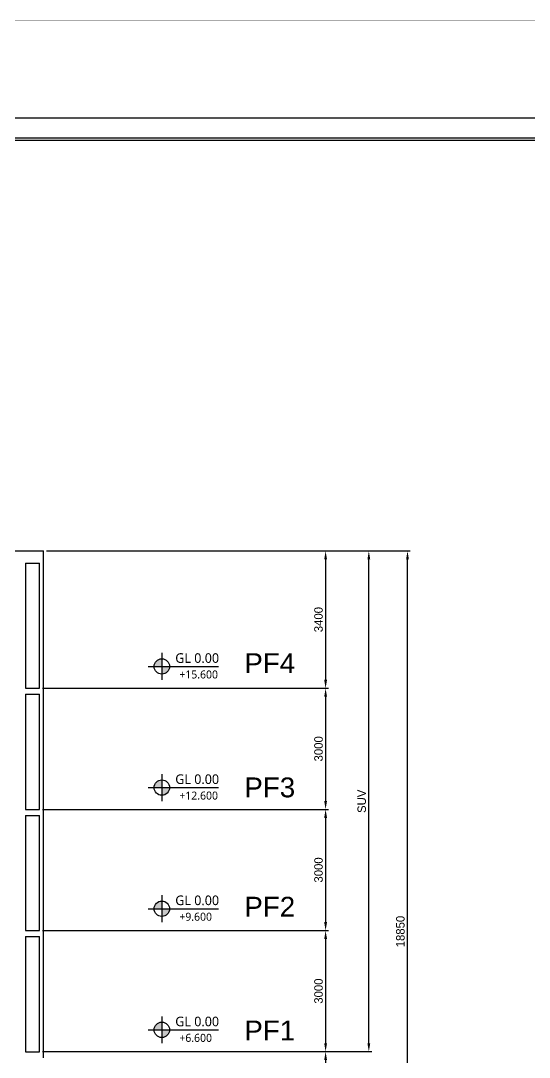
# Model space of a CAD drawing. Header units: millimetres. Extents: x -5 to 1510635, y -6 to 71285.
# Drawn here: x 1459573 to 1472157, y 21854 to 47525 of the extents above; entities that cross this region are included whole.
import ezdxf

# ---------------------------------------------------------------- set-up
doc = ezdxf.new("R2010")
doc.units = ezdxf.units.MM
doc.header["$LTSCALE"] = 1000
doc.linetypes.add('HIDDEN', pattern=[0.375, 0.25, -0.125])
for name, color, linetype in [('A-SYM', 6, 'Continuous'), ('MP-2', 42, 'Continuous'), ('MP-4', 4, 'HIDDEN'), ('MP-7', 7, 'Continuous'), ('MP-8', 8, 'Continuous')]:
    doc.layers.add(name, color=color, linetype=linetype)
doc.styles.add('H', font='arial.ttf')
doc.styles.add('맑은고딕', font='malgun.ttf', dxfattribs={"height": 800})
doc.dimstyles.new('MPS2', dxfattribs={"dimscale": 100, "dimtxt": 3, "dimasz": 3, "dimexe": 1, "dimexo": 1, "dimgap": 1, "dimtad": 1, "dimzin": 12, "dimdsep": 46, "dimtxsty": 'Standard', "dimcen": 1, "dimclrd": 1, "dimclre": 1, "dimclrt": 7, "dimazin": 2, "dimtfac": 1, "dimtmove": 0, "dimatfit": 3, "dimfxl": 1, "dimarcsym": 0})

# ---------------------------------------------------------------- blocks, each defined once
blk = doc.blocks.new('*D529')
at = {"layer": 'DEFPOINTS', "color": 0, "linetype": 'ByBlock', "transparency": 16777216}
for p in [(1460138, 34393, 0), (1460038, 30993, 0), (1467118, 30993)]:
    blk.add_point(p, dxfattribs=at)
at = {"layer": 'MP-8', "color": 1, "linetype": 'ByBlock', "lineweight": -2, "transparency": 16777216}
for p, q in [((1460208, 34393), (1467188, 34393)), ((1467118, 34183), (1467118, 31203)), ((1460108, 30993), (1467188, 30993))]:
    blk.add_line(p, q, dxfattribs=at)
at = {"layer": 'MP-8', "color": 1, "linetype": 'ByBlock', "transparency": 16777216}
for points in [[(1467083, 34183), (1467153, 34183), (1467118, 34393)], [(1467083, 31203), (1467153, 31203), (1467118, 30993)]]:
    blk.add_solid(points, dxfattribs=at)
at = {"layer": 'MP-8', "color": 7, "linetype": 'ByBlock', "transparency": 16777216, "insert": (1466943, 32693), "char_height": 210, "attachment_point": 5, "rotation": 90}
blk.add_mtext('3400', dxfattribs=at)
blk = doc.blocks.new('*D530')
at = {"layer": 'DEFPOINTS', "color": 0, "linetype": 'ByBlock', "transparency": 16777216}
for p in [(1460038, 30993, 0), (1460038, 27993, 0), (1467118, 27993)]:
    blk.add_point(p, dxfattribs=at)
at = {"layer": 'MP-8', "color": 1, "linetype": 'ByBlock', "lineweight": -2, "transparency": 16777216}
for p, q in [((1460108, 30993), (1467188, 30993)), ((1467118, 30783), (1467118, 28203)), ((1460108, 27993), (1467188, 27993))]:
    blk.add_line(p, q, dxfattribs=at)
at = {"layer": 'MP-8', "color": 1, "linetype": 'ByBlock', "transparency": 16777216}
for points in [[(1467083, 30783), (1467153, 30783), (1467118, 30993)], [(1467083, 28203), (1467153, 28203), (1467118, 27993)]]:
    blk.add_solid(points, dxfattribs=at)
at = {"layer": 'MP-8', "color": 7, "linetype": 'ByBlock', "transparency": 16777216, "insert": (1466943, 29493), "char_height": 210, "attachment_point": 5, "rotation": 90}
blk.add_mtext('3000', dxfattribs=at)
blk = doc.blocks.new('*D531')
at = {"layer": 'DEFPOINTS', "color": 0, "linetype": 'ByBlock', "transparency": 16777216}
for p in [(1460038, 27993, 0), (1460038, 24993, 0), (1467118, 24993)]:
    blk.add_point(p, dxfattribs=at)
at = {"layer": 'MP-8', "color": 1, "linetype": 'ByBlock', "lineweight": -2, "transparency": 16777216}
for p, q in [((1460108, 27993), (1467188, 27993)), ((1467118, 27783), (1467118, 25203)), ((1460108, 24993), (1467188, 24993))]:
    blk.add_line(p, q, dxfattribs=at)
at = {"layer": 'MP-8', "color": 1, "linetype": 'ByBlock', "transparency": 16777216}
for points in [[(1467083, 27783), (1467153, 27783), (1467118, 27993)], [(1467083, 25203), (1467153, 25203), (1467118, 24993)]]:
    blk.add_solid(points, dxfattribs=at)
at = {"layer": 'MP-8', "color": 7, "linetype": 'ByBlock', "transparency": 16777216, "insert": (1466943, 26493), "char_height": 210, "attachment_point": 5, "rotation": 90}
blk.add_mtext('3000', dxfattribs=at)
blk = doc.blocks.new('*D532')
at = {"layer": 'DEFPOINTS', "color": 0, "linetype": 'ByBlock', "transparency": 16777216}
for p in [(1460038, 24993, 0), (1460038, 21993, 0), (1467118, 21993)]:
    blk.add_point(p, dxfattribs=at)
at = {"layer": 'MP-8', "color": 1, "linetype": 'ByBlock', "lineweight": -2, "transparency": 16777216}
for p, q in [((1460108, 24993), (1467188, 24993)), ((1467118, 24783), (1467118, 22203)), ((1460108, 21993), (1467188, 21993))]:
    blk.add_line(p, q, dxfattribs=at)
at = {"layer": 'MP-8', "color": 1, "linetype": 'ByBlock', "transparency": 16777216}
for points in [[(1467083, 24783), (1467153, 24783), (1467118, 24993)], [(1467083, 22203), (1467153, 22203), (1467118, 21993)]]:
    blk.add_solid(points, dxfattribs=at)
at = {"layer": 'MP-8', "color": 7, "linetype": 'ByBlock', "transparency": 16777216, "insert": (1466943, 23493), "char_height": 210, "attachment_point": 5, "rotation": 90}
blk.add_mtext('3000', dxfattribs=at)
blk = doc.blocks.new('*D533')
at = {"layer": 'DEFPOINTS', "color": 0, "linetype": 'ByBlock', "transparency": 16777216}
for p in [(1460038, 21993, 0), (1463657, 15543), (1467118, 15543)]:
    blk.add_point(p, dxfattribs=at)
at = {"layer": 'MP-8', "color": 1, "linetype": 'ByBlock', "lineweight": -2, "transparency": 16777216}
for p, q in [((1460108, 21993), (1467188, 21993)), ((1467118, 21783), (1467118, 15753)), ((1463727, 15543), (1467188, 15543))]:
    blk.add_line(p, q, dxfattribs=at)
at = {"layer": 'MP-8', "color": 1, "linetype": 'ByBlock', "transparency": 16777216}
for points in [[(1467083, 21783), (1467153, 21783), (1467118, 21993)], [(1467083, 15753), (1467153, 15753), (1467118, 15543)]]:
    blk.add_solid(points, dxfattribs=at)
at = {"layer": 'MP-8', "color": 7, "linetype": 'ByBlock', "transparency": 16777216, "insert": (1466943, 18768), "char_height": 210, "attachment_point": 5, "rotation": 90}
blk.add_mtext('6450', dxfattribs=at)
blk = doc.blocks.new('*D535')
at = {"layer": 'DEFPOINTS', "color": 0, "linetype": 'ByBlock', "transparency": 16777216}
for p in [(1460138, 34393, 0), (1468188, 34393), (1460038, 21993, 0)]:
    blk.add_point(p, dxfattribs=at)
at = {"layer": 'MP-8', "color": 1, "linetype": 'ByBlock', "lineweight": -2, "transparency": 16777216}
for p, q in [((1460208, 34393), (1468258, 34393)), ((1468188, 22203), (1468188, 34183)), ((1460108, 21993), (1468258, 21993))]:
    blk.add_line(p, q, dxfattribs=at)
at = {"layer": 'MP-8', "color": 1, "linetype": 'ByBlock', "transparency": 16777216}
for points in [[(1468153, 34183), (1468223, 34183), (1468188, 34393)], [(1468153, 22203), (1468223, 22203), (1468188, 21993)]]:
    blk.add_solid(points, dxfattribs=at)
at = {"layer": 'MP-8', "color": 7, "linetype": 'ByBlock', "transparency": 16777216, "insert": (1468013, 28193), "char_height": 210, "attachment_point": 5, "rotation": 90}
blk.add_mtext('SUV', dxfattribs=at)
blk = doc.blocks.new('*D536')
at = {"layer": 'DEFPOINTS', "color": 0, "linetype": 'ByBlock', "transparency": 16777216}
for p in [(1460138, 34393, 0), (1469144, 34393), (1463657, 15543)]:
    blk.add_point(p, dxfattribs=at)
at = {"layer": 'MP-8', "color": 1, "linetype": 'ByBlock', "lineweight": -2, "transparency": 16777216}
for p, q in [((1460208, 34393), (1469214, 34393)), ((1469144, 15753), (1469144, 34183)), ((1463727, 15543), (1469214, 15543))]:
    blk.add_line(p, q, dxfattribs=at)
at = {"layer": 'MP-8', "color": 1, "linetype": 'ByBlock', "transparency": 16777216}
for points in [[(1469109, 34183), (1469179, 34183), (1469144, 34393)], [(1469109, 15753), (1469179, 15753), (1469144, 15543)]]:
    blk.add_solid(points, dxfattribs=at)
at = {"layer": 'MP-8', "color": 7, "linetype": 'ByBlock', "transparency": 16777216, "insert": (1468969, 24968), "char_height": 210, "attachment_point": 5, "rotation": 90}
blk.add_mtext('18850', dxfattribs=at)
blk = doc.blocks.new('1223333333')
at = {"layer": 'A-SYM'}
h = blk.add_hatch(color=256, dxfattribs=at)
h.paths.add_polyline_path([(-984, 0), (-984, 96, 0.414214), (-1080, 0)])
h.paths.add_polyline_path([(-888, 0), (-984, 0), (-984, -96, 0.414214)])
blk.add_line((-984, 168), (-984, -168), dxfattribs=at)
blk.add_lwpolyline([(-1152, 0), (-298, 0), (-277, 0)], dxfattribs=at)
blk.add_circle((-984, 0), 96, dxfattribs=at)

msp = doc.modelspace()

# ---------------------------------------------------------------- linework, layer by layer
at = {"layer": 'MP-2', "const_width": 10}
msp.add_lwpolyline([(1482630, 0), (1415430, 0), (1415430, 47520), (1482630, 47520)], close=True, dxfattribs=at)
at = {"layer": 'MP-7'}
for points in [[(1417870, 45120), (1480190, 45120), (1480190, 2400), (1417870, 2400)], [(1479691.091, 2898.909), (1418368.909, 2898.909), (1418368.909, 44621.091), (1479691.091, 44621.091)], [(1418424.343, 44565.657), (1479635.657, 44565.657), (1479635.657, 2954.343), (1418424.343, 2954.343)]]:
    msp.add_lwpolyline(points, close=True, dxfattribs=at)
at = {"layer": 'MP-8', "linetype": 'ByBlock'}
for p, q in [((1435753.172, 34392.728, 0), (1460138.473, 34392.728, 0)), ((1460138.473, 21842.728, 0), (1460138.473, 34392.728, 0)), ((1459687.952, 34092.728, 0), (1459687.952, 30992.728, 0)), ((1459687.952, 34092.728, 0), (1460038.473, 34092.728, 0)), ((1460038.473, 30992.728, 0), (1460038.473, 34092.728, 0)), ((1459687.952, 30992.728, 0), (1460038.473, 30992.728, 0)), ((1459687.952, 30842.728, 0), (1459687.952, 27992.728, 0)), ((1459687.952, 30842.728, 0), (1460038.473, 30842.728, 0)), ((1460038.473, 27992.728, 0), (1460038.473, 30842.728, 0)), ((1459687.952, 27992.728, 0), (1460038.473, 27992.728, 0)), ((1459687.952, 27842.728, 0), (1459687.952, 24992.728, 0)), ((1459687.952, 27842.728, 0), (1460038.473, 27842.728, 0)), ((1460038.473, 24992.728, 0), (1460038.473, 27842.728, 0)), ((1459687.952, 24992.728, 0), (1460038.473, 24992.728, 0)), ((1459687.952, 24842.728, 0), (1459687.952, 21992.728, 0)), ((1459687.952, 24842.728, 0), (1460038.473, 24842.728, 0)), ((1460038.473, 21992.728, 0), (1460038.473, 24842.728, 0)), ((1459687.952, 21992.728, 0), (1460038.473, 21992.728, 0))]:
    msp.add_line(p, q, dxfattribs=at)

# ---------------------------------------------------------------- block references
at = {"layer": 'MP-4', "linetype": 'ByBlock', "xscale": 1.984499999962281, "yscale": 1.984499999962281, "zscale": 1.984499999962281}
for p in [(1465016.773, 31533.118, 0), (1465016.773, 28533.118, 0), (1465016.773, 25533.118, 0), (1465016.773, 22533.118, 0)]:
    msp.add_blockref('1223333333', p, dxfattribs=at)

# ---------------------------------------------------------------- texts
at = {"linetype": 'ByBlock', "width": 1612.52738, "attachment_point": 1, "style": 'H'}
for s, insert, char_height in [('{\\fArial|b0|i0|c238|p34;PF}4', (1465106.835, 31860.609, 148.468), 491.09893), ('{\\fArial|b0|i0|c238|p34;PF}3', (1465106.835, 28783.492, 148.468), 491.09893), ('{\\fArial|b0|i0|c238|p34;PF}2', (1465106.835, 25828.422, 148.468), 491.09893), ('PF1', (1465106.835, 22763.947, 148.468), 491.0989)]:
    msp.add_mtext(s, dxfattribs=dict(at, insert=insert, char_height=char_height))
at = {"layer": 'A-SYM', "style": '맑은고딕'}
for p in [(1463397.421, 31622.185, 0), (1463397.421, 28622.185, 0), (1463397.421, 25622.185, 0), (1463397.421, 22622.185, 0)]:
    msp.add_text('GL 0.00', height=238.14, dxfattribs=at).set_placement(p)
at = {"layer": 'A-SYM', "color": 2, "style": '맑은고딕'}
for s, p in [('+15.600', (1463497.951, 31235.749, 0)), ('+12.600', (1463497.951, 28235.749, 0)), ('+9.600', (1463497.951, 25235.749, 0)), ('+6.600', (1463497.951, 22235.749, 0))]:
    msp.add_text(s, height=198.45, dxfattribs=at).set_placement(p)

# ---------------------------------------------------------------- dimensions: what is measured, and where the dimension line sits
at = {"layer": 'MP-8', "linetype": 'ByBlock'}
for base, p1, p2, picture, middle in [((1467117.977, 30992.728, 0), (1460138.473, 34392.728, 0), (1460038.473, 30992.728, 0), '*D529', (1466942.977, 32692.728, 0)), ((1469144.337, 34392.728, 0), (1463657.34, 15542.728, 0), (1460138.473, 34392.728, 0), '*D536', (1468969.337, 24967.728, 0)), ((1467117.977, 27992.728, 0), (1460038.473, 30992.728, 0), (1460038.473, 27992.728, 0), '*D530', (1466942.977, 29492.728, 0)), ((1467117.977, 24992.728, 0), (1460038.473, 27992.728, 0), (1460038.473, 24992.728, 0), '*D531', (1466942.977, 26492.728, 0)), ((1467117.977, 21992.728, 0), (1460038.473, 24992.728, 0), (1460038.473, 21992.728, 0), '*D532', (1466942.977, 23492.728, 0)), ((1467117.977, 15542.728, 0), (1460038.473, 21992.728, 0), (1463657.34, 15542.728, 0), '*D533', (1466942.977, 18767.728, 0))]:
    dim = msp.add_linear_dim(base=base, p1=p1, p2=p2, angle=90, dimstyle='MPS2', override={"dimscale": 70}, dxfattribs=at)
    dim.commit()
    dim.dimension.update_dxf_attribs({"geometry": picture, "text_midpoint": middle})
dim = msp.add_linear_dim(base=(1468188.059, 34392.728, 0), p1=(1460038.473, 21992.728, 0), p2=(1460138.473, 34392.728, 0), angle=90, text='SUV', dimstyle='MPS2', override={"dimscale": 70}, dxfattribs=at)
dim.commit()
dim.dimension.update_dxf_attribs({"geometry": '*D535', "text_midpoint": (1468013.059, 28192.728, 0)})

doc.saveas('drawing.dxf')
